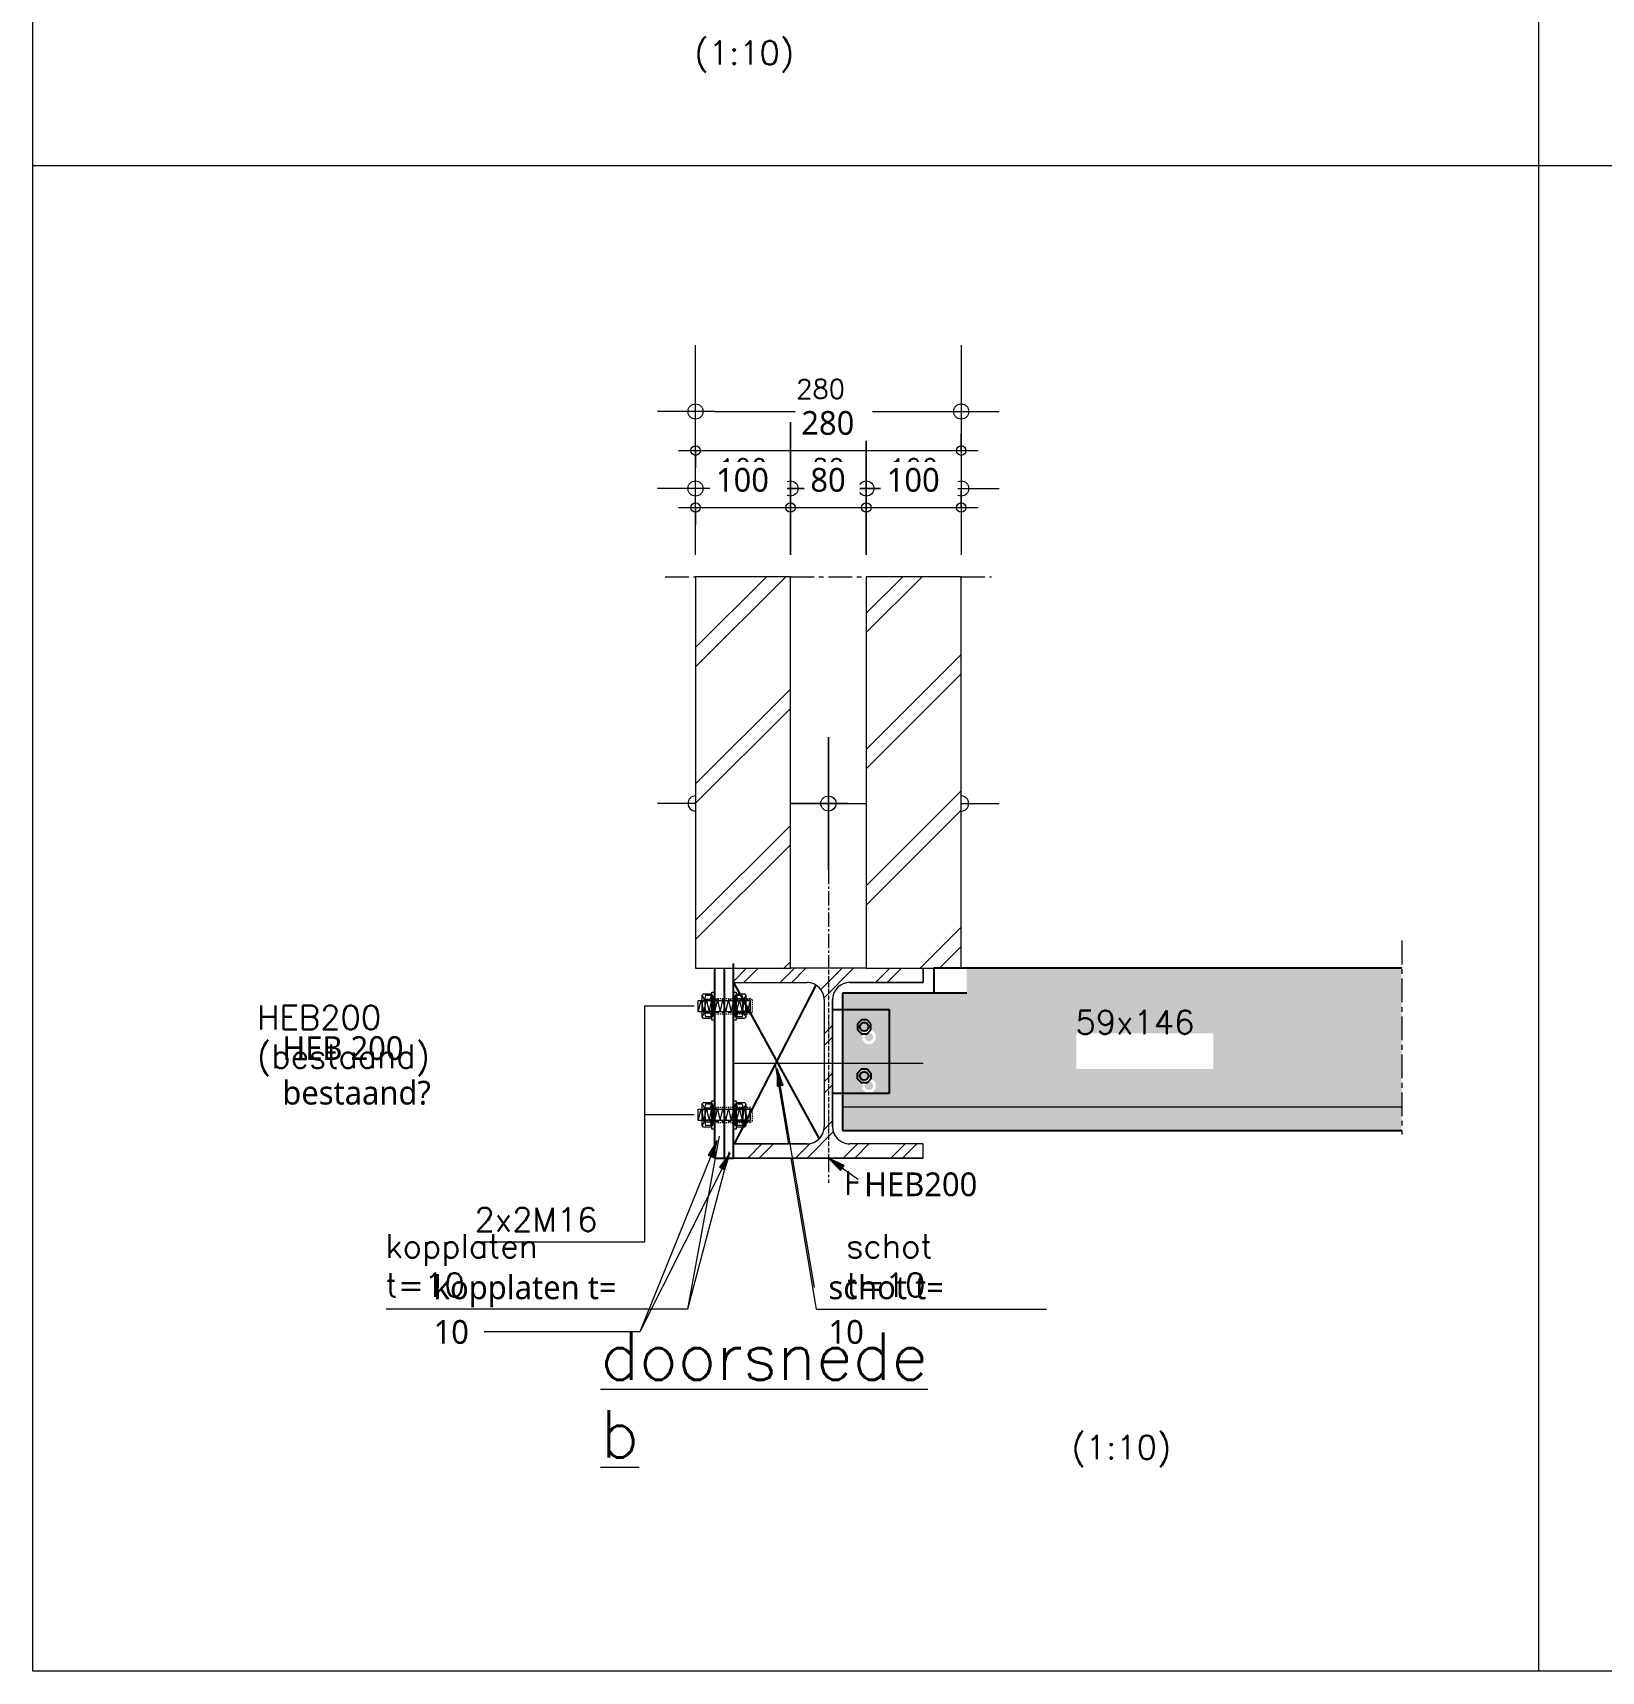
# Model space of a CAD drawing. Header units: millimetres. Extents: x -14163 to 55687, y -143 to 37302.
# Drawn here: x 15366 to 17020, y 26912 to 28639 of the extents above; entities that cross this region are included whole.
import ezdxf

# ---------------------------------------------------------------- set-up
doc = ezdxf.new("R2010")
doc.units = ezdxf.units.MM
for name, pattern in [('Dash', [6.35, 3.175, -3.175]), ('IMPORT-CENTER _3_', [1016, 635, -127, 127, -127]), ('IMPORT-CENTER2 _2_', [571.5, 381, -63.5, 63.5, -63.5]), ('MV_hartlijn_staal', [6.6, 5, -0.8, 0, -0.8]), ('Streep 1_1', [2, 1, -1])]:
    doc.linetypes.add(name, pattern=pattern)
for name, color, linetype, lineweight in [('A-ANNO-DIMS', 211, 'Continuous', 13), ('A-ANNO-DIMS-10', 211, 'Continuous', 13), ('A-DETL', 90, 'Continuous', 13), ('A-DETL-GENF', 92, 'Continuous', 18), ('A-DETL-GENF-HDLN', 1, 'Dash', 18), ('A-DETL-IDEN', 3, 'Continuous', 18), ('ARCERING', 55, 'Continuous', 13), ('AS', 1, 'IMPORT-CENTER _3_', 13), ('doorbraakdetails_dwg', 8, 'Continuous', 13), ('G-ANNO-TEXT', 231, 'Continuous', 13), ('MAATVOERING', 1, 'Continuous', 13), ('STAAL', 2, 'Continuous', 13)]:
    doc.layers.add(name, color=color, linetype=linetype, lineweight=lineweight)
doc.styles.add('RomanS', font='romans__.ttf', dxfattribs={"height": 635})
doc.styles.add('RomanS_1', font='romans__.ttf', dxfattribs={"height": 1270})
doc.styles.add('RomanS_2', font='romans__.ttf', dxfattribs={"height": 508})
doc.styles.add('Segoe UI_3', font='segoeui.ttf', dxfattribs={"height": 25})
doc.dimstyles.new('2_5_mm', dxfattribs={"dimscale": 304.8, "dimtxt": 26.184099, "dimasz": 0.032808, "dimexe": 0.059055, "dimexo": 0.0625, "dimgap": 0.029528, "dimtad": 1, "dimdec": 0, "dimzin": 0, "dimdsep": 46, "dimtxsty": 'Segoe UI_3', "dimblk1": 'DOTBLANK', "dimblk2": 'DOTBLANK', "dimsah": 1, "dimcen": 0.09, "dimdle": 0.059055, "dimazin": 0, "dimtfac": 1, "dimtdec": 4, "dimtix": 1, "dimtmove": 0, "dimatfit": 3, "dimfxl": 0.059055, "dimfxlon": 1, "dimtvp": 1, "dimtfill": 1, "dimtolj": 1, "dimtzin": 0, "dimarcsym": 2})
pattern_1 = [(45, (0, 0), (-71.84205, 71.84205), []), (45, (20.32, 0), (-71.84205, 71.84205), [])]

# ---------------------------------------------------------------- blocks, each defined once
blk = doc.blocks.new('doorbraakdetails_dwg_MOER-5098697-Details Constructie')
at = {"layer": 'ARCERING', "color": 2}
for p, q in [((-5.08, 3.74), (-5.08, 0.32)), ((-3.81, 4.06), (3.81, 4.06)), ((-3.81, 0), (3.81, 0)), ((-2.54, 3.74), (-2.54, 0.32)), ((2.54, 3.74), (2.54, 0.32)), ((5.08, 3.74), (5.08, 0.32))]:
    blk.add_line(p, q, dxfattribs=at)
for centre, radius, start, end in [((-3.81, 1.4), 2.66, 61.49293, 118.50707), ((-3.81, 2.66), 2.66, 241.49293, 298.50707), ((0, -6.1), 10.16, 75.52249, 104.47751), ((0, 10.16), 10.16, 255.52249, 284.47751), ((3.81, 1.4), 2.66, 61.49293, 118.50707), ((3.81, 2.66), 2.66, 241.49293, 298.50707)]:
    blk.add_arc(centre, radius, start, end, dxfattribs=at)
blk = doc.blocks.new('doorbraakdetails_dwg_MOER_BOUT_MOER12-5098698-Details Constructie')
at = {"layer": 'ARCERING', "flags": 128}
blk.add_lwpolyline([(-290, 1397), (320, 1251), (-290, 1104), (320, 957), (-290, 810), (320, 664), (-290, 517), (320, 370), (-290, 224), (320, 77), (-290, -70), (320, -216), (-290, -363), (320, -510), (-290, -656), (320, -803), (-290, -950), (320, -1096), (-290, -1243), (320, -1390)], dxfattribs=at)
at = {"layer": 'MAATVOERING', "color": 2, "flags": 128}
blk.add_lwpolyline([(-290, 1397), (320, 1397), (320, -1387), (-290, -1387)], close=True, dxfattribs=at)
at = {"xscale": 112.5, "yscale": 112.5, "zscale": 112.5, "rotation": 180}
for p in [(15, 1042), (15, -538)]:
    blk.add_blockref('doorbraakdetails_dwg_MOER-5098697-Details Constructie', p, dxfattribs=at)
blk = doc.blocks.new('doorbraakdetails_dwg_DOT2035-5098677-Details Constructie')
at = {"layer": 'MAATVOERING'}
for p, q in [((0, 17.78), (0, -17.78)), ((-5.08, 0), (10.16, 0))]:
    blk.add_line(p, q, dxfattribs=at)
blk.add_circle((0, 0), 2.03, dxfattribs=at)
blk = doc.blocks.new('doorbraakdetails_dwg_HE200B-V40-Details Constructie')
at = {"layer": 'STAAL'}
for centre, start, end in [((-114.3, -167.64), 70.028763, 90), ((-114.3, -167.64), 25.028763, 64.971237), ((114.3, -167.64), 115.028763, 154.971237), ((114.3, -167.64), 90, 109.971237), ((-114.3, -167.64), 360, 19.971237), ((114.3, -167.64), 160.028763, 180), ((-114.3, -848.36), 340.028763, 0), ((114.3, -848.36), 180, 199.971237), ((-114.3, -848.36), 270, 289.971237), ((-114.3, -848.36), 295.028763, 334.971237), ((114.3, -848.36), 205.028763, 244.971237), ((114.3, -848.36), 250.028763, 270)]:
    blk.add_arc(centre, 91.44, start, end, dxfattribs=at)
blk = doc.blocks.new('doorbraakdetails_dwg_DOT2035-V12-Details Constructie')
at = {"layer": 'MAATVOERING'}
blk.add_line((0, 0), (10.16, 0), dxfattribs=at)
for start, end in [(360, 90), (270, 360)]:
    blk.add_arc((0, 0), 2.03, start, end, dxfattribs=at)
blk = doc.blocks.new('doorbraakdetails_dwg_MOERPLAT-5098699-Details Constructie')
at = {"layer": 'STAAL', "flags": 128}
blk.add_lwpolyline([(-60, 25), (-60, -25), (-25, -63), (25, -63), (60, -25), (60, 25), (25, 63), (-25, 63)], close=True, dxfattribs=at)
at = {"layer": 'STAAL'}
blk.add_circle((0, 0), 38.1, dxfattribs=at)
blk = doc.blocks.new('doorbraakdetails_dwg_MOERPLAT-5098701-Details Constructie')
at = {"layer": 'STAAL', "flags": 128}
blk.add_lwpolyline([(-60, 25), (-60, -25), (-25, -63), (25, -63), (60, -25), (60, 25), (25, 63), (-25, 63)], close=True, dxfattribs=at)
at = {"layer": 'STAAL'}
blk.add_circle((0, 0), 38.1, dxfattribs=at)
blk = doc.blocks.new('doorbraakdetails_dwg-4168051-Details Constructie')
at = {"layer": 'ARCERING'}
h = blk.add_hatch(color=8, dxfattribs=at)
h.paths.add_polyline_path([(39197, 17017), (39197, 21360), (27545, 21360), (27545, 20696), (24222, 20696), (24222, 17017), (33026, 17017)])
h.paths.add_polyline_path([(25006, 18027), (24854, 18027), (24751, 18139), (24751, 18292), (24854, 18404), (25006, 18404), (25109, 18292), (25109, 18139)])
h.paths.add_polyline_path([(24930, 18101), (24959, 18105), (24987, 18117), (25011, 18135), (25029, 18158), (25040, 18186), (25044, 18216), (25040, 18245), (25029, 18273), (25011, 18296), (24987, 18315), (24959, 18326), (24930, 18330), (24900, 18326), (24873, 18315), (24849, 18296), (24831, 18273), (24820, 18245), (24816, 18216), (24820, 18186), (24831, 18158), (24849, 18135), (24873, 18117), (24900, 18105)])
h.paths.add_polyline_path([(34152, 18667), (30478, 18667), (30478, 19620), (34152, 19620)])
h.paths.add_polyline_path([(24854, 19334), (24751, 19447), (24751, 19599), (24854, 19711), (25006, 19711), (25109, 19599), (25109, 19447), (25006, 19334)])
h.paths.add_polyline_path([(24930, 19409), (24959, 19413), (24987, 19424), (25011, 19442), (25029, 19466), (25040, 19493), (25044, 19523), (25040, 19553), (25029, 19580), (25011, 19604), (24987, 19622), (24959, 19633), (24930, 19637), (24900, 19633), (24873, 19622), (24849, 19604), (24831, 19580), (24820, 19553), (24816, 19523), (24820, 19493), (24831, 19466), (24849, 19442), (24873, 19424), (24900, 19413)])
at = {"layer": 'ARCERING', "linetype": 'IMPORT-CENTER2 _2_'}
for p, q in [((23843, 23997), (23843, 21360)), ((23843, 16280), (23843, 15615))]:
    blk.add_line(p, q, dxfattribs=at)
at = {"layer": 'AS'}
for p, q in [((19474, 31843), (20287, 31843)), ((22827, 31843), (24859, 31843)), ((27399, 31843), (28212, 31843)), ((39197, 22102), (39197, 16910))]:
    blk.add_line(p, q, dxfattribs=at)
at = {"layer": 'MAATVOERING'}
for p, q in [((2540, 42860), (351028, 42860)), ((20795, 36268), (26891, 36268)), ((20795, 34207), (22319, 34207)), ((23335, 34207), (24351, 34207)), ((25367, 34207), (26891, 34207)), ((22827, 25775), (23335, 25775)), ((24351, 25775), (24859, 25775)), ((22422, 18786), (22778, 16661)), ((20248, 17440), (18916, 17440)), ((21191, 16447), (20071, 12231))]:
    blk.add_line(p, q, dxfattribs=at)
at = {"layer": 'MAATVOERING', "flags": 128}
for points in [[(351028, 223774), (351028, 2540), (2540, 2540), (2540, 91785)], [(42868, 2540), (42868, 52588), (42868, 95384), (42868, 127044)], [(20248, 20352), (18916, 20352), (18916, 14031), (14379, 14031)], [(20915, 16866), (20071, 12231), (12001, 12231)], [(22842, 16280), (23520, 12231), (29686, 12231)]]:
    blk.add_lwpolyline(points, dxfattribs=at)
at = {"layer": 'STAAL'}
for p, q in [((20795, 21360), (20795, 16280)), ((21049, 21360), (21049, 16280)), ((39197, 21360), (27399, 21360)), ((21303, 20979), (21303, 16661)), ((21303, 20979), (23595, 16795)), ((21332, 16661), (23511, 20909))]:
    blk.add_line(p, q, dxfattribs=at)
at = {"layer": 'STAAL', "flags": 128}
for points in [[(26665, 21360), (26665, 20696), (24222, 20696), (24222, 17652), (39197, 17652)], [(23957, 20258), (25471, 20258), (25471, 18013), (23957, 18013)]]:
    blk.add_lwpolyline(points, dxfattribs=at)
for name, p, xscale, yscale, zscale, rotation in [('doorbraakdetails_dwg_DOT2035-5098677-Details Constructie', (20287, 36268), 100, 100, 100, 180), ('doorbraakdetails_dwg_DOT2035-5098677-Details Constructie', (20287, 34207), 100, 100, 100, 180), ('doorbraakdetails_dwg_DOT2035-5098677-Details Constructie', (22827, 34207), 100, 100, 100, 180), ('doorbraakdetails_dwg_DOT2035-5098677-Details Constructie', (24859, 34207), 100, 100, 100, 180), ('doorbraakdetails_dwg_DOT2035-5098677-Details Constructie', (23843, 25775), 100, 100, 100, 180), ('doorbraakdetails_dwg_DOT2035-V12-Details Constructie', (20287, 25775), 100, 100, 100, 180), ('doorbraakdetails_dwg_MOER_BOUT_MOER12-5098698-Details Constructie', (21059, 20340), 0.5000000000000001, 0.5000000000000001, 0.5000000000000001, 90), ('doorbraakdetails_dwg_MOER_BOUT_MOER12-5098698-Details Constructie', (21059, 17428), 0.5000000000000001, 0.5000000000000001, 0.5000000000000001, 90)]:
    blk.add_blockref(name, p, dxfattribs=dict(xscale=xscale, yscale=yscale, zscale=zscale, rotation=rotation))
for name, p, xscale, yscale, zscale in [('doorbraakdetails_dwg_DOT2035-5098677-Details Constructie', (27399, 36268), 100, 100, 100), ('doorbraakdetails_dwg_DOT2035-5098677-Details Constructie', (22827, 34207), 100, 100, 100), ('doorbraakdetails_dwg_DOT2035-5098677-Details Constructie', (24859, 34207), 100, 100, 100), ('doorbraakdetails_dwg_DOT2035-5098677-Details Constructie', (27399, 34207), 100, 100, 100), ('doorbraakdetails_dwg_DOT2035-5098677-Details Constructie', (23843, 25775), 100, 100, 100), ('doorbraakdetails_dwg_DOT2035-V12-Details Constructie', (27399, 25775), 100, 100, 100), ('doorbraakdetails_dwg_HE200B-V40-Details Constructie', (23843, 21360), 5, 5, 5), ('doorbraakdetails_dwg_MOERPLAT-5098699-Details Constructie', (24803, 19793), 3, 3, 3)]:
    blk.add_blockref(name, p, dxfattribs=dict(xscale=xscale, yscale=yscale, zscale=zscale))
at = {"extrusion": (0, 0, -1), "xscale": 3, "yscale": 3, "zscale": -3, "rotation": 180}
blk.add_blockref('doorbraakdetails_dwg_MOERPLAT-5098701-Details Constructie', (-24803, 18477), dxfattribs=at)
at = {"layer": 'MAATVOERING', "color": 2, "line_spacing_factor": 0.983083}
for s, insert, char_height, width, attachment_point, style in [('(1:10)', (20259, 46192), 635, 3618.94, 1, 'RomanS'), ('280', (23635, 37127), 508, 1763.82, 2, 'RomanS_2'), ('100', (21557, 35002), 508, 1763.82, 2, 'RomanS_2'), ('80', (23843, 35002), 508, 1175.88, 2, 'RomanS_2'), ('100', (26129, 35002), 508, 1763.82, 2, 'RomanS_2'), ('HEB200\\P(bestaand)', (8548, 20362), 635, 6294.47, 1, 'RomanS'), ('59x146', (30460, 20235), 635, 4299.42, 1, 'RomanS'), ('HEB200', (24264, 15929), 635, 4670.59, 1, 'RomanS'), ('2x2M16', (14369, 14952), 635, 4446.34, 1, 'RomanS'), ('kopplaten\\Pt=10', (11984, 14243), 635, 5559.86, 1, 'RomanS'), ('schot\\Pt=10', (24321, 14243), 635, 3147.24, 1, 'RomanS'), ('(1:10)', (30355, 8854), 635, 3618.94, 1, 'RomanS')]:
    blk.add_mtext(s, dxfattribs=dict(at, insert=insert, char_height=char_height, width=width, attachment_point=attachment_point, style=style))
at = {"layer": 'MAATVOERING', "color": 6, "insert": (17743, 11613), "char_height": 1270, "width": 11898.77, "attachment_point": 1, "line_spacing_factor": 0.983083, "style": 'RomanS_1'}
blk.add_mtext('\\Ldoorsnede\\Pb', dxfattribs=at)
blk = doc.blocks.new('28 Staalprofielen- IPE_HEA_HEB 2d - HEB200-V137-Details Constructie')
at = {"layer": 'A-DETL-GENF', "lineweight": 13}
h = blk.add_hatch(dxfattribs=at)
h.set_pattern_fill('FP_237', color=256, style=0, pattern_type=2)
h.set_pattern_definition([(45, (-16205.133, -27552.89), (-25.144717, 25.144717), []), (45, (-16205.133, -27514.79), (-25.144717, 25.144717), [])])
h.paths.add_polyline_path([(61.4, -100), (100, -100), (100, -85), (22.5, -85), (17.8, -84.4), (13.5, -82.6), (9.8, -79.7), (6.9, -76), (5.1, -71.7), (4.5, -67), (4.5, 67), (5.1, 71.7), (6.9, 76), (9.8, 79.7), (13.5, 82.6), (17.8, 84.4), (22.5, 85), (100, 85), (100, 100), (-100, 100), (-100, 85), (-22.5, 85), (-17.8, 84.4), (-13.5, 82.6), (-9.8, 79.7), (-6.9, 76), (-5.1, 71.7), (-4.5, 67), (-4.5, -67), (-5.1, -71.7), (-6.9, -76), (-9.8, -79.7), (-13.5, -82.6), (-17.8, -84.4), (-22.5, -85), (-100, -85), (-100, -100)])
at = {"layer": 'A-DETL-GENF', "linetype": 'MV_hartlijn_staal', "lineweight": 13}
blk.add_line((0, 105), (0, -100), dxfattribs=at)
at = {"layer": 'A-DETL-GENF'}
for p, q in [((-100, 100), (-100, 85)), ((-100, 100), (-100, 85)), ((40, 100), (-40, 100)), ((40, 100), (-40, 100)), ((100, 85), (100, 100)), ((100, 100), (100, 85)), ((-100, 85), (-22.5, 85)), ((-100, 85), (-22.5, 85)), ((22.5, 85), (100, 85)), ((100, 85), (22.5, 85)), ((-4.5, 67), (-4.5, -67)), ((-4.5, 67), (-4.5, -67)), ((4.5, -67), (4.5, 67)), ((4.5, 67), (4.5, -67)), ((-100, 0), (100, 0)), ((-22.5, -85), (-100, -85)), ((-100, -85), (-100, -100)), ((-100, -100), (-100, -85)), ((-100, -85), (-22.5, -85)), ((100, -85), (22.5, -85)), ((100, -85), (22.5, -85)), ((100, -100), (100, -85)), ((100, -100), (100, -85)), ((-100, -100), (100, -100)), ((100, -100), (-100, -100))]:
    blk.add_line(p, q, dxfattribs=at)
for centre, start, end in [((-22.5, 67), 0, 90), ((-22.5, 67), 360, 90), ((22.5, 67), 90, 180), ((22.5, 67), 90, 180), ((-22.5, -67), 270, 0), ((-22.5, -67), 270, 0), ((22.5, -67), 180, 270), ((22.5, -67), 180, 270)]:
    blk.add_arc(centre, 18, start, end, dxfattribs=at)
blk = doc.blocks.new('00 bout_moer - M16-V138-Details Constructie')
at = {"layer": 'A-DETL-GENF'}
for p, q in [((-13, 11.6), (-11.7, 13)), ((-13, 11.6), (-11.1, 7.4)), ((-13, -11.1), (-13, 11.6)), ((-11.1, 7.4), (-13, 3.2)), ((-13, 3.2), (-13, -3.2)), ((-11.7, 13), (-4, 13)), ((-11.1, 7.4), (-4.6, 7.4)), ((-4.6, 7.4), (-2.8, 11.6)), ((-2.8, 3.2), (-4.6, 7.4)), ((-4, 13), (-2.8, 11.6)), ((-2.8, 0), (-2.8, 14.9)), ((-2.8, 14.9), (0, 14.9)), ((-2.8, 11.6), (-2.8, 0)), ((-2.8, -3.2), (-2.8, 3.2)), ((-2.8, -14.9), (-2.8, 0)), ((-2.8, 0), (-2.8, -11.1)), ((0, 14.9), (0, -14.9)), ((20, -14.9), (20, 14.9)), ((20, 14.9), (22.8, 14.9)), ((22.8, 14.9), (22.8, 0)), ((22.8, 11.1), (24.2, 13)), ((22.8, 0), (22.8, 11.1)), ((22.8, 11.1), (24.6, 7.2)), ((24.6, 7.2), (22.8, 3.2)), ((22.8, 3.2), (22.8, -3.2)), ((22.8, -11.6), (22.8, 0)), ((22.8, 0), (22.8, -14.9)), ((24.2, 13), (31.8, 13)), ((31.1, 7.2), (24.6, 7.2)), ((31.1, 7.2), (33, 11.1)), ((33, 3.2), (31.1, 7.2)), ((31.8, 13), (33, 11.1)), ((33, 11.1), (33, -11.6)), ((33, -3.2), (33, 3.2)), ((-13, -3.2), (-11.1, -7.2)), ((-11.1, -7.2), (-13, -11.1)), ((-11.8, -13), (-13, -11.1)), ((-4.2, -13), (-11.8, -13)), ((-11.1, -7.2), (-4.6, -7.2)), ((-4.6, -7.2), (-2.8, -3.2)), ((-2.8, -11.1), (-4.6, -7.2)), ((-2.8, -11.1), (-4.2, -13)), ((0, -14.9), (-2.8, -14.9)), ((22.8, -14.9), (20, -14.9)), ((22.8, -3.2), (24.6, -7.4)), ((24.6, -7.4), (22.8, -11.6)), ((24, -13), (22.8, -11.6)), ((31.7, -13), (24, -13)), ((31.1, -7.4), (24.6, -7.4)), ((31.1, -7.4), (33, -3.2)), ((33, -11.6), (31.1, -7.4)), ((33, -11.6), (31.7, -13))]:
    blk.add_line(p, q, dxfattribs=at)
at = {"layer": 'A-DETL-GENF', "linetype": 'Streep 1_1', "lineweight": 13}
for p, q in [((0, 8), (37.7, 8)), ((39.7, 6.5), (37.7, 8)), ((37.7, -8), (37.7, 8)), ((39.7, 6.5), (39.7, -6.5)), ((0, -8), (37.7, -8)), ((39.7, -6.5), (37.7, -8))]:
    blk.add_line(p, q, dxfattribs=at)
at = {"layer": 'A-DETL-GENF-HDLN'}
for p, q in [((0, 8), (1.5, 6.5)), ((0, 8), (0, -8)), ((1.5, 6.5), (37.7, 6.5)), ((0, -8), (1.5, -6.5)), ((1.5, -6.5), (37.7, -6.5))]:
    blk.add_line(p, q, dxfattribs=at)
blk = doc.blocks.new('DIMBLOCK328-Details Constructie')
at = {"layer": 'A-ANNO-DIMS-10'}
for p, q in [((16065.1, 28138.6), (16065.1, 28156.6)), ((16165.1, 28138.6), (16165.1, 28156.6)), ((16047.1, 28138.6), (16165.1, 28138.6)), ((16065.1, 28138.6), (16065.1, 28120.6)), ((16165.1, 28138.6), (16165.1, 28120.6))]:
    blk.add_line(p, q, dxfattribs=at)
for centre in [(16065.1, 28138.6), (16165.1, 28138.6)]:
    blk.add_circle(centre, 5, dxfattribs=at)
at = {"layer": 'A-ANNO-DIMS-10', "color": 0, "insert": (16086.6, 28180.3), "char_height": 25, "width": 68.555, "attachment_point": 1, "line_spacing_factor": 1.142579, "style": 'Segoe UI_3', "bg_fill": 3, "box_fill_scale": 1.25, "bg_fill_color": 9, "bg_fill_true_color": 13158600, "bg_fill_transparency": 0}
blk.add_mtext('100', dxfattribs=at)
blk = doc.blocks.new('_DotBlank')
at = {"color": 0, "linetype": 'ByBlock', "lineweight": -2}
blk.add_line((-0.5, 0), (-1, 0), dxfattribs=at)
blk.add_circle((0, 0), 0.5, dxfattribs=at)
blk = doc.blocks.new('DIMBLOCK329-Details Constructie')
at = {"layer": 'A-ANNO-DIMS-10'}
for p, q in [((16165.1, 28138.6), (16165.1, 28156.6)), ((16245.1, 28138.6), (16245.1, 28156.6)), ((16165.1, 28138.6), (16245.1, 28138.6)), ((16165.1, 28138.6), (16165.1, 28120.6)), ((16245.1, 28138.6), (16245.1, 28120.6))]:
    blk.add_line(p, q, dxfattribs=at)
for centre in [(16165.1, 28138.6), (16245.1, 28138.6)]:
    blk.add_circle(centre, 5, dxfattribs=at)
at = {"layer": 'A-ANNO-DIMS-10', "color": 0, "insert": (16186.1, 28180.3), "char_height": 25, "width": 45.703, "attachment_point": 1, "line_spacing_factor": 1.142579, "style": 'Segoe UI_3', "bg_fill": 3, "box_fill_scale": 1.25, "bg_fill_color": 9, "bg_fill_true_color": 13158600, "bg_fill_transparency": 0}
blk.add_mtext('80', dxfattribs=at)
blk = doc.blocks.new('DIMBLOCK330-Details Constructie')
at = {"layer": 'A-ANNO-DIMS-10'}
for p, q in [((16245.1, 28138.6), (16245.1, 28156.6)), ((16345.1, 28138.6), (16345.1, 28156.6)), ((16245.1, 28138.6), (16363.1, 28138.6)), ((16245.1, 28138.6), (16245.1, 28120.6)), ((16345.1, 28138.6), (16345.1, 28120.6))]:
    blk.add_line(p, q, dxfattribs=at)
for centre in [(16245.1, 28138.6), (16345.1, 28138.6)]:
    blk.add_circle(centre, 5, dxfattribs=at)
at = {"layer": 'A-ANNO-DIMS-10', "color": 0, "insert": (16266.6, 28180.3), "char_height": 25, "width": 68.555, "attachment_point": 1, "line_spacing_factor": 1.142579, "style": 'Segoe UI_3', "bg_fill": 3, "box_fill_scale": 1.25, "bg_fill_color": 9, "bg_fill_true_color": 13158600, "bg_fill_transparency": 0}
blk.add_mtext('100', dxfattribs=at)
blk = doc.blocks.new('DIMBLOCK331-Details Constructie')
at = {"layer": 'A-ANNO-DIMS-10'}
for p, q in [((16065.1, 28198.6), (16065.1, 28216.6)), ((16345.1, 28198.6), (16345.1, 28216.6)), ((16047.1, 28198.6), (16363.1, 28198.6)), ((16065.1, 28198.6), (16065.1, 28180.6)), ((16345.1, 28198.6), (16345.1, 28180.6))]:
    blk.add_line(p, q, dxfattribs=at)
for centre in [(16065.1, 28198.6), (16345.1, 28198.6)]:
    blk.add_circle(centre, 5, dxfattribs=at)
at = {"layer": 'A-ANNO-DIMS-10', "color": 0, "insert": (16176.6, 28240.3), "char_height": 25, "width": 68.555, "attachment_point": 1, "line_spacing_factor": 1.142579, "style": 'Segoe UI_3', "bg_fill": 3, "box_fill_scale": 1.25, "bg_fill_color": 9, "bg_fill_true_color": 13158600, "bg_fill_transparency": 0}
blk.add_mtext('280', dxfattribs=at)

msp = doc.modelspace()

# ---------------------------------------------------------------- hatches: boundary and pattern name
at = {"layer": 'A-DETL-GENF', "lineweight": 13}
h = msp.add_hatch(dxfattribs=at)
h.set_pattern_fill('FP_115', color=254, style=0, pattern_type=2)
h.set_pattern_definition(pattern_1)
h.paths.add_polyline_path([(16165.1, 27652.9), (16165.1, 28065.6), (16065.1, 28065.6), (16065.1, 27652.9)])
h = msp.add_hatch(dxfattribs=at)
h.set_pattern_fill('FP_115', color=254, style=0, pattern_type=2)
h.set_pattern_definition(pattern_1)
h.paths.add_polyline_path([(16345.1, 27652.9), (16345.1, 28065.6), (16245.1, 28065.6), (16245.1, 27652.9)])
at = {"layer": 'A-DETL-IDEN'}
msp.add_hatch(color=256, dxfattribs=at).paths.add_polyline_path([(16205.1, 27452.9), (16218, 27439.9), (16221.6, 27445.1)])
at = {"layer": 'G-ANNO-TEXT'}
for points in [[(16151.2, 27546.8), (16151.1, 27528.5), (16157.4, 27529.6)], [(16087.9, 27471.3), (16078.3, 27455.8), (16084.1, 27453.5)], [(16101.1, 27457.9), (16090.2, 27443.3), (16095.9, 27440.4)]]:
    msp.add_hatch(color=7, dxfattribs=at).paths.add_polyline_path(points)

# ---------------------------------------------------------------- linework, layer by layer
at = {"layer": 'A-DETL', "lineweight": 18}
for p, q in [((16165.1, 28065.6), (16065.1, 28065.6)), ((16065.1, 28065.6), (16065.1, 27652.9)), ((16165.1, 27652.9), (16165.1, 28065.6)), ((16345.1, 28065.6), (16245.1, 28065.6)), ((16245.1, 28065.6), (16245.1, 27652.9)), ((16345.1, 27652.9), (16345.1, 28065.6)), ((16065.1, 27652.9), (16165.1, 27652.9)), ((16245.1, 27652.9), (16345.1, 27652.9))]:
    msp.add_line(p, q, dxfattribs=at)
at = {"layer": 'A-DETL', "lineweight": 25}
for p, q in [((16085.1, 27652.9), (16085.1, 27452.9)), ((16095.1, 27652.9), (16095.1, 27452.9)), ((16105.1, 27452.9), (16105.1, 27657.9)), ((16316.3, 27652.9), (16316.3, 27626.8)), ((16809.6, 27652.9), (16316.3, 27652.9)), ((16105.1, 27637.9), (16195.4, 27473.2)), ((16106.3, 27467.9), (16192.1, 27635.2)), ((16220.1, 27626.8), (16220.1, 27506.9)), ((16316.3, 27626.8), (16220.1, 27626.8)), ((16220.1, 27626.8), (16220.1, 27506.9)), ((16350.9, 27626.8), (16220.1, 27626.8)), ((16209.6, 27609.5), (16269.2, 27609.5)), ((16269.2, 27609.5), (16269.2, 27521.1)), ((16239.9, 27598.6), (16235.9, 27594.2)), ((16235.9, 27594.2), (16235.9, 27588.2)), ((16235.9, 27588.2), (16239.9, 27583.8)), ((16245.9, 27598.6), (16239.9, 27598.6)), ((16239.9, 27583.8), (16245.9, 27583.8)), ((16250, 27594.2), (16245.9, 27598.6)), ((16245.9, 27583.8), (16250, 27588.2)), ((16250, 27588.2), (16250, 27594.2)), ((16235.9, 27542.4), (16239.9, 27546.8)), ((16235.9, 27536.4), (16235.9, 27542.4)), ((16239.9, 27532), (16235.9, 27536.4)), ((16239.9, 27546.8), (16245.9, 27546.8)), ((16245.9, 27532), (16239.9, 27532)), ((16245.9, 27546.8), (16250, 27542.4)), ((16250, 27536.4), (16245.9, 27532)), ((16250, 27542.4), (16250, 27536.4)), ((16269.2, 27521.1), (16209.6, 27521.1)), ((16220.1, 27510.5), (16220.1, 27481.9)), ((16220.1, 27481.9), (16809.6, 27481.9)), ((16085.1, 27452.9), (16105.1, 27452.9))]:
    msp.add_line(p, q, dxfattribs=at)
for centre in [(16242.9, 27591.2), (16242.9, 27539.4)]:
    msp.add_circle(centre, 4.5, dxfattribs=at)
at = {"layer": 'A-DETL-IDEN'}
for p, q in [((16205.1, 27452.9), (16218, 27439.9)), ((16221.6, 27445.1), (16205.1, 27452.9)), ((16205.1, 27452.9), (16241.7, 27426.9)), ((16218, 27439.9), (16221.6, 27445.1))]:
    msp.add_line(p, q, dxfattribs=at)
at = {"layer": 'G-ANNO-TEXT', "color": 250}
for p, q in [((16151.2, 27546.8), (16151.1, 27528.5)), ((16157.4, 27529.6), (16151.2, 27546.8)), ((16151.2, 27546.8), (16190.2, 27316.6)), ((16151.1, 27528.5), (16157.4, 27529.6)), ((16087.9, 27471.3), (16006.5, 27269.6)), ((16087.9, 27471.3), (16078.3, 27455.8)), ((16084.1, 27453.5), (16087.9, 27471.3)), ((16101.1, 27457.9), (16006.5, 27269.6)), ((16078.3, 27455.8), (16084.1, 27453.5)), ((16101.1, 27457.9), (16090.2, 27443.3)), ((16095.9, 27440.4), (16101.1, 27457.9)), ((16090.2, 27443.3), (16095.9, 27440.4)), ((16006.5, 27269.6), (15842.3, 27269.6))]:
    msp.add_line(p, q, dxfattribs=at)

# ---------------------------------------------------------------- block references
at = {"layer": 'A-DETL-GENF'}
for name, p in [('28 Staalprofielen- IPE_HEA_HEB 2d - HEB200-V137-Details Constructie', (16205.1, 27552.9)), ('00 bout_moer - M16-V138-Details Constructie', (16085.1, 27613)), ('00 bout_moer - M16-V138-Details Constructie', (16085.1, 27498.4))]:
    msp.add_blockref(name, p, dxfattribs=at)
at = {"layer": 'doorbraakdetails_dwg', "color": 2, "xscale": 0.039370078740157, "yscale": 0.039370078740157, "zscale": 0.039370078740157}
msp.add_blockref('doorbraakdetails_dwg-4168051-Details Constructie', (15266.4, 26811.9), dxfattribs=at)

# ---------------------------------------------------------------- texts
at = {"layer": 'G-ANNO-TEXT', "color": 7, "char_height": 25, "attachment_point": 1, "style": 'Segoe UI_3'}
for s, insert, width in [('HEB 200 ', (15629.5, 27581.3), 169.958), ('bestaand?', (15629.5, 27534.3), 190.802), ('kopplaten t=', (15788.9, 27329.1), 243.713), ('schot t=', (16205.2, 27329.1), 155.527), ('10', (15788.9, 27282.1), 46.498), ('10', (16205.2, 27282.1), 46.498)]:
    msp.add_mtext(s, dxfattribs=dict(at, insert=insert, width=width))

# ---------------------------------------------------------------- next in the draw order: texts
at = {"layer": 'A-DETL-IDEN', "lineweight": 13, "insert": (16242.8, 27437.7), "char_height": 25, "width": 145.907, "attachment_point": 1, "style": 'Segoe UI_3', "bg_fill": 3, "box_fill_scale": 1.25, "bg_fill_color": 9, "bg_fill_true_color": 13158600, "bg_fill_transparency": 0}
msp.add_mtext('HEB200', dxfattribs=at)

# ---------------------------------------------------------------- next in the draw order: dimensions: what is measured, and where the dimension line sits
at = {"layer": 'A-ANNO-DIMS'}
dim = msp.add_linear_dim(base=(16165.1, 28138.6), p1=(16065.1, 28120.6), p2=(16165.1, 28120.6), dimstyle='2_5_mm', override={"dimpost": '<>', "dimfxl": 100}, dxfattribs=at)
dim.commit()
dim.dimension.update_dxf_attribs({"geometry": 'DIMBLOCK328-Details Constructie', "text_midpoint": (16115.1, 28160.6)})

# ---------------------------------------------------------------- next in the draw order: dimensions: what is measured, and where the dimension line sits
dim = msp.add_linear_dim(base=(16245.1, 28138.6), p1=(16165.1, 28120.6), p2=(16245.1, 28120.6), dimstyle='2_5_mm', override={"dimpost": '<>', "dimfxl": 80}, dxfattribs=at)
dim.commit()
dim.dimension.update_dxf_attribs({"geometry": 'DIMBLOCK329-Details Constructie', "text_midpoint": (16205.1, 28160.6)})

# ---------------------------------------------------------------- next in the draw order: dimensions: what is measured, and where the dimension line sits
dim = msp.add_linear_dim(base=(16345.1, 28138.6), p1=(16245.1, 28120.6), p2=(16345.1, 28120.6), dimstyle='2_5_mm', override={"dimpost": '<>', "dimfxl": 100}, dxfattribs=at)
dim.commit()
dim.dimension.update_dxf_attribs({"geometry": 'DIMBLOCK330-Details Constructie', "text_midpoint": (16295.1, 28160.6)})

# ---------------------------------------------------------------- next in the draw order: dimensions: what is measured, and where the dimension line sits
dim = msp.add_linear_dim(base=(16345.1, 28198.6), p1=(16065.1, 28180.6), p2=(16345.1, 28180.6), dimstyle='2_5_mm', override={"dimpost": '<>', "dimfxl": 280}, dxfattribs=at)
dim.commit()
dim.dimension.update_dxf_attribs({"geometry": 'DIMBLOCK331-Details Constructie', "text_midpoint": (16205.1, 28220.6)})

doc.saveas('drawing.dxf')
